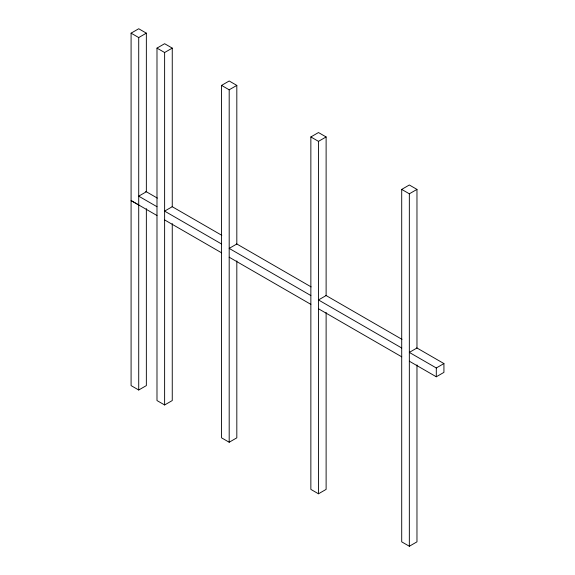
<?xml version="1.0" encoding="UTF-8"?>
<svg xmlns="http://www.w3.org/2000/svg" width="575" height="575" viewBox="0 0 575 575"><rect width="100%" height="100%" fill="white"/><g stroke="black" fill="none" stroke-linecap="round" stroke-linejoin="round"><path stroke-width="0.86" d="M146.352 208.653L146.352 385.602L138.719 390.008L131.086 385.602L131.086 33.156L138.719 28.75L146.352 33.156L146.352 191.755L138.719 196.168L156.989 206.713M131.086 33.156L138.719 37.562L146.352 33.156M172.256 223.61L172.256 400.559L164.623 404.965L156.989 400.559L156.989 48.113L164.623 43.707L172.256 48.113L172.256 206.713L164.623 211.118L221.562 243.994M156.989 48.113L164.623 52.519L172.256 48.113M236.821 260.892L236.821 437.841L229.188 442.24L221.562 437.841L221.562 85.395L229.188 80.989L236.821 85.395L236.821 243.994L229.188 248.4L310.859 295.55M221.562 85.395L229.188 89.801L236.821 85.395M326.118 312.441L326.118 489.39L318.485 493.796L310.859 489.39L310.859 136.951L318.485 132.545L326.118 136.951L326.118 295.55L318.485 299.956L401.709 347.997M310.859 136.951L318.485 141.357L326.118 136.951M416.968 364.895L416.968 541.844L409.335 546.25L401.709 541.844L401.709 189.398L409.335 184.992L416.968 189.398L416.968 347.997L409.335 352.403L436.296 367.971L443.929 363.565L443.929 372.377L436.296 376.783L409.335 361.215M401.709 189.398L409.335 193.804L416.968 189.398M145.691 191.382L157.342 198.109M172.097 206.626L221.806 235.326M236.562 243.843L311.118 286.889M325.874 295.406L401.99 339.351M416.746 347.868L443.929 363.565M138.719 204.973L131.086 200.567L156.989 215.524M164.623 219.93L221.562 252.806M229.188 257.212L310.859 304.362M318.485 308.768L401.709 356.809M436.296 367.971L436.296 376.783M409.335 193.804L409.335 546.25M318.485 141.357L318.485 493.796M229.188 89.801L229.188 442.24M164.623 52.519L164.623 404.965M138.719 37.562L138.719 390.008"/></g></svg>
